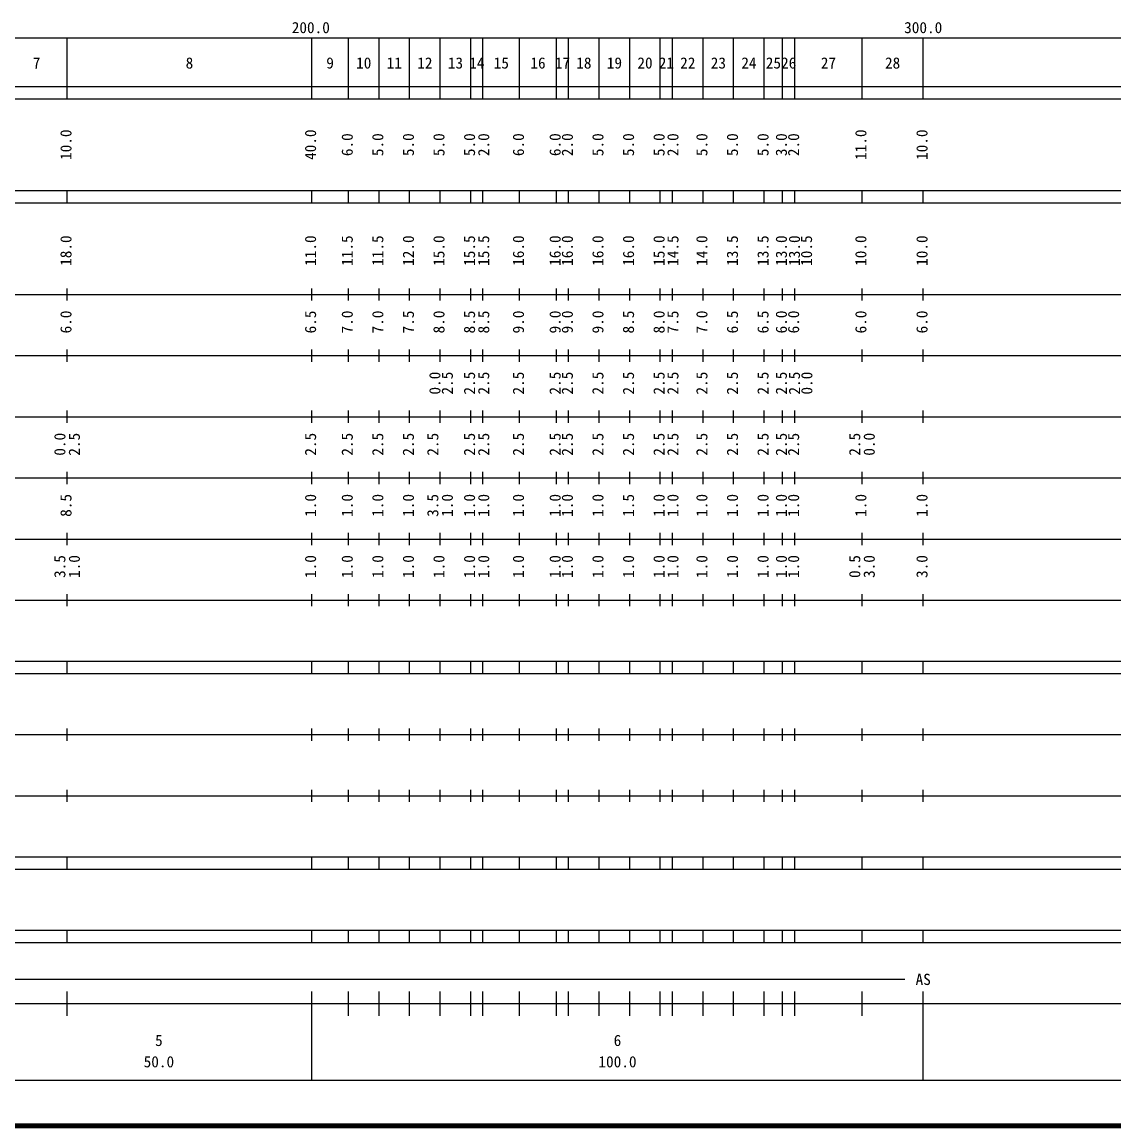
# Model space of a CAD drawing. Units: millimetres on the paper, enlarged 1000 times. Extents: x 40000 to 680000, y 20000 to 380000.
# Drawn here: x 220624 to 399190, y 20000 to 200558 of the extents above; entities that cross this region are included whole.
import ezdxf
from ezdxf.enums import TextEntityAlignment as Align

# ---------------------------------------------------------------- set-up
doc = ezdxf.new("R2010")
doc.units = ezdxf.units.MM
doc.header["$LTSCALE"] = 1000
doc.layers.add('M-TTL', color=2, linetype='Continuous', lineweight=140)
doc.layers.add('M-TTL-BAND', color=7, linetype='Continuous', lineweight=25)
doc.styles.add('ＭＳ ゴシック', font='')
doc.styles.get('ＭＳ ゴシック').set_extended_font_data('MS Gothic')

msp = doc.modelspace()

# ---------------------------------------------------------------- linework, layer by layer
at = {"layer": 'M-TTL'}
msp.add_line((40000, 20000), (680000, 20000), dxfattribs=at)
at = {"layer": 'M-TTL-BAND'}
for p, q in [((68000, 198000), (579000, 198000)), ((228000, 188000), (228000, 198000)), ((268000, 188000), (268000, 198000)), ((274000, 188000), (274000, 198000)), ((279000, 188000), (279000, 198000)), ((284000, 188000), (284000, 198000)), ((289000, 188000), (289000, 198000)), ((294000, 188000), (294000, 198000)), ((296000, 188000), (296000, 198000)), ((302000, 188000), (302000, 198000)), ((308000, 188000), (308000, 198000)), ((310000, 188000), (310000, 198000)), ((315000, 188000), (315000, 198000)), ((320000, 188000), (320000, 198000)), ((325000, 188000), (325000, 198000)), ((327000, 188000), (327000, 198000)), ((332000, 188000), (332000, 198000)), ((337000, 188000), (337000, 198000)), ((342000, 188000), (342000, 198000)), ((345000, 188000), (345000, 198000)), ((347000, 188000), (347000, 198000)), ((358000, 188000), (358000, 198000)), ((368000, 188000), (368000, 198000)), ((40000, 190000), (579000, 190000)), ((40000, 188000), (579000, 188000)), ((40000, 173000), (579000, 173000)), ((228000, 171000), (228000, 173000)), ((268000, 171000), (268000, 173000)), ((274000, 171000), (274000, 173000)), ((279000, 171000), (279000, 173000)), ((284000, 171000), (284000, 173000)), ((289000, 171000), (289000, 173000)), ((294000, 171000), (294000, 173000)), ((296000, 171000), (296000, 173000)), ((302000, 171000), (302000, 173000)), ((308000, 171000), (308000, 173000)), ((310000, 171000), (310000, 173000)), ((315000, 171000), (315000, 173000)), ((320000, 171000), (320000, 173000)), ((325000, 171000), (325000, 173000)), ((327000, 171000), (327000, 173000)), ((332000, 171000), (332000, 173000)), ((337000, 171000), (337000, 173000)), ((342000, 171000), (342000, 173000)), ((345000, 171000), (345000, 173000)), ((347000, 171000), (347000, 173000)), ((358000, 171000), (358000, 173000)), ((368000, 171000), (368000, 173000)), ((40000, 171000), (579000, 171000)), ((40000, 156000), (579000, 156000)), ((228000, 155000), (228000, 157000)), ((268000, 155000), (268000, 157000)), ((274000, 155000), (274000, 157000)), ((279000, 155000), (279000, 157000)), ((284000, 155000), (284000, 157000)), ((289000, 155000), (289000, 157000)), ((294000, 155000), (294000, 157000)), ((296000, 155000), (296000, 157000)), ((302000, 155000), (302000, 157000)), ((308000, 155000), (308000, 157000)), ((310000, 155000), (310000, 157000)), ((315000, 155000), (315000, 157000)), ((320000, 155000), (320000, 157000)), ((325000, 155000), (325000, 157000)), ((327000, 155000), (327000, 157000)), ((332000, 155000), (332000, 157000)), ((337000, 155000), (337000, 157000)), ((342000, 155000), (342000, 157000)), ((345000, 155000), (345000, 157000)), ((347000, 155000), (347000, 157000)), ((358000, 155000), (358000, 157000)), ((368000, 155000), (368000, 157000)), ((228000, 145000), (228000, 147000)), ((268000, 145000), (268000, 147000)), ((274000, 145000), (274000, 147000)), ((279000, 145000), (279000, 147000)), ((284000, 145000), (284000, 147000)), ((289000, 145000), (289000, 147000)), ((294000, 145000), (294000, 147000)), ((296000, 145000), (296000, 147000)), ((302000, 145000), (302000, 147000)), ((308000, 145000), (308000, 147000)), ((310000, 145000), (310000, 147000)), ((315000, 145000), (315000, 147000)), ((320000, 145000), (320000, 147000)), ((325000, 145000), (325000, 147000)), ((327000, 145000), (327000, 147000)), ((332000, 145000), (332000, 147000)), ((337000, 145000), (337000, 147000)), ((342000, 145000), (342000, 147000)), ((345000, 145000), (345000, 147000)), ((347000, 145000), (347000, 147000)), ((358000, 145000), (358000, 147000)), ((368000, 145000), (368000, 147000)), ((46000, 146000), (579000, 146000)), ((52000, 136000), (579000, 136000)), ((228000, 135000), (228000, 137000)), ((268000, 135000), (268000, 137000)), ((274000, 135000), (274000, 137000)), ((279000, 135000), (279000, 137000)), ((284000, 135000), (284000, 137000)), ((289000, 135000), (289000, 137000)), ((294000, 135000), (294000, 137000)), ((296000, 135000), (296000, 137000)), ((302000, 135000), (302000, 137000)), ((308000, 135000), (308000, 137000)), ((310000, 135000), (310000, 137000)), ((315000, 135000), (315000, 137000)), ((320000, 135000), (320000, 137000)), ((325000, 135000), (325000, 137000)), ((327000, 135000), (327000, 137000)), ((332000, 135000), (332000, 137000)), ((337000, 135000), (337000, 137000)), ((342000, 135000), (342000, 137000)), ((345000, 135000), (345000, 137000)), ((347000, 135000), (347000, 137000)), ((358000, 135000), (358000, 137000)), ((368000, 135000), (368000, 137000)), ((228000, 125000), (228000, 127000)), ((268000, 125000), (268000, 127000)), ((274000, 125000), (274000, 127000)), ((279000, 125000), (279000, 127000)), ((284000, 125000), (284000, 127000)), ((289000, 125000), (289000, 127000)), ((294000, 125000), (294000, 127000)), ((296000, 125000), (296000, 127000)), ((302000, 125000), (302000, 127000)), ((308000, 125000), (308000, 127000)), ((310000, 125000), (310000, 127000)), ((315000, 125000), (315000, 127000)), ((320000, 125000), (320000, 127000)), ((325000, 125000), (325000, 127000)), ((327000, 125000), (327000, 127000)), ((332000, 125000), (332000, 127000)), ((337000, 125000), (337000, 127000)), ((342000, 125000), (342000, 127000)), ((345000, 125000), (345000, 127000)), ((347000, 125000), (347000, 127000)), ((358000, 125000), (358000, 127000)), ((368000, 125000), (368000, 127000)), ((46000, 126000), (579000, 126000)), ((52000, 116000), (579000, 116000)), ((228000, 115000), (228000, 117000)), ((268000, 115000), (268000, 117000)), ((274000, 115000), (274000, 117000)), ((279000, 115000), (279000, 117000)), ((284000, 115000), (284000, 117000)), ((289000, 115000), (289000, 117000)), ((294000, 115000), (294000, 117000)), ((296000, 115000), (296000, 117000)), ((302000, 115000), (302000, 117000)), ((308000, 115000), (308000, 117000)), ((310000, 115000), (310000, 117000)), ((315000, 115000), (315000, 117000)), ((320000, 115000), (320000, 117000)), ((325000, 115000), (325000, 117000)), ((327000, 115000), (327000, 117000)), ((332000, 115000), (332000, 117000)), ((337000, 115000), (337000, 117000)), ((342000, 115000), (342000, 117000)), ((345000, 115000), (345000, 117000)), ((347000, 115000), (347000, 117000)), ((358000, 115000), (358000, 117000)), ((368000, 115000), (368000, 117000)), ((228000, 105000), (228000, 107000)), ((268000, 105000), (268000, 107000)), ((274000, 105000), (274000, 107000)), ((279000, 105000), (279000, 107000)), ((284000, 105000), (284000, 107000)), ((289000, 105000), (289000, 107000)), ((294000, 105000), (294000, 107000)), ((296000, 105000), (296000, 107000)), ((302000, 105000), (302000, 107000)), ((308000, 105000), (308000, 107000)), ((310000, 105000), (310000, 107000)), ((315000, 105000), (315000, 107000)), ((320000, 105000), (320000, 107000)), ((325000, 105000), (325000, 107000)), ((327000, 105000), (327000, 107000)), ((332000, 105000), (332000, 107000)), ((337000, 105000), (337000, 107000)), ((342000, 105000), (342000, 107000)), ((345000, 105000), (345000, 107000)), ((347000, 105000), (347000, 107000)), ((358000, 105000), (358000, 107000)), ((368000, 105000), (368000, 107000)), ((46000, 106000), (579000, 106000)), ((40000, 96000), (579000, 96000)), ((228000, 94000), (228000, 96000)), ((268000, 94000), (268000, 96000)), ((274000, 94000), (274000, 96000)), ((279000, 94000), (279000, 96000)), ((284000, 94000), (284000, 96000)), ((289000, 94000), (289000, 96000)), ((294000, 94000), (294000, 96000)), ((296000, 94000), (296000, 96000)), ((302000, 94000), (302000, 96000)), ((308000, 94000), (308000, 96000)), ((310000, 94000), (310000, 96000)), ((315000, 94000), (315000, 96000)), ((320000, 94000), (320000, 96000)), ((325000, 94000), (325000, 96000)), ((327000, 94000), (327000, 96000)), ((332000, 94000), (332000, 96000)), ((337000, 94000), (337000, 96000)), ((342000, 94000), (342000, 96000)), ((345000, 94000), (345000, 96000)), ((347000, 94000), (347000, 96000)), ((358000, 94000), (358000, 96000)), ((368000, 94000), (368000, 96000)), ((40000, 94000), (579000, 94000)), ((228000, 83000), (228000, 85000)), ((268000, 83000), (268000, 85000)), ((274000, 83000), (274000, 85000)), ((279000, 83000), (279000, 85000)), ((284000, 83000), (284000, 85000)), ((289000, 83000), (289000, 85000)), ((294000, 83000), (294000, 85000)), ((296000, 83000), (296000, 85000)), ((302000, 83000), (302000, 85000)), ((308000, 83000), (308000, 85000)), ((310000, 83000), (310000, 85000)), ((315000, 83000), (315000, 85000)), ((320000, 83000), (320000, 85000)), ((325000, 83000), (325000, 85000)), ((327000, 83000), (327000, 85000)), ((332000, 83000), (332000, 85000)), ((337000, 83000), (337000, 85000)), ((342000, 83000), (342000, 85000)), ((345000, 83000), (345000, 85000)), ((347000, 83000), (347000, 85000)), ((358000, 83000), (358000, 85000)), ((368000, 83000), (368000, 85000)), ((49000, 84000), (579000, 84000)), ((228000, 73000), (228000, 75000)), ((268000, 73000), (268000, 75000)), ((274000, 73000), (274000, 75000)), ((279000, 73000), (279000, 75000)), ((284000, 73000), (284000, 75000)), ((289000, 73000), (289000, 75000)), ((294000, 73000), (294000, 75000)), ((296000, 73000), (296000, 75000)), ((302000, 73000), (302000, 75000)), ((308000, 73000), (308000, 75000)), ((310000, 73000), (310000, 75000)), ((315000, 73000), (315000, 75000)), ((320000, 73000), (320000, 75000)), ((325000, 73000), (325000, 75000)), ((327000, 73000), (327000, 75000)), ((332000, 73000), (332000, 75000)), ((337000, 73000), (337000, 75000)), ((342000, 73000), (342000, 75000)), ((345000, 73000), (345000, 75000)), ((347000, 73000), (347000, 75000)), ((358000, 73000), (358000, 75000)), ((368000, 73000), (368000, 75000)), ((40000, 74000), (579000, 74000)), ((40000, 64000), (579000, 64000)), ((228000, 62000), (228000, 64000)), ((268000, 62000), (268000, 64000)), ((274000, 62000), (274000, 64000)), ((279000, 62000), (279000, 64000)), ((284000, 62000), (284000, 64000)), ((289000, 62000), (289000, 64000)), ((294000, 62000), (294000, 64000)), ((296000, 62000), (296000, 64000)), ((302000, 62000), (302000, 64000)), ((308000, 62000), (308000, 64000)), ((310000, 62000), (310000, 64000)), ((315000, 62000), (315000, 64000)), ((320000, 62000), (320000, 64000)), ((325000, 62000), (325000, 64000)), ((327000, 62000), (327000, 64000)), ((332000, 62000), (332000, 64000)), ((337000, 62000), (337000, 64000)), ((342000, 62000), (342000, 64000)), ((345000, 62000), (345000, 64000)), ((347000, 62000), (347000, 64000)), ((358000, 62000), (358000, 64000)), ((368000, 62000), (368000, 64000)), ((40000, 62000), (579000, 62000)), ((40000, 52000), (579000, 52000)), ((228000, 50000), (228000, 52000)), ((268000, 50000), (268000, 52000)), ((274000, 50000), (274000, 52000)), ((279000, 50000), (279000, 52000)), ((284000, 50000), (284000, 52000)), ((289000, 50000), (289000, 52000)), ((294000, 50000), (294000, 52000)), ((296000, 50000), (296000, 52000)), ((302000, 50000), (302000, 52000)), ((308000, 50000), (308000, 52000)), ((310000, 50000), (310000, 52000)), ((315000, 50000), (315000, 52000)), ((320000, 50000), (320000, 52000)), ((325000, 50000), (325000, 52000)), ((327000, 50000), (327000, 52000)), ((332000, 50000), (332000, 52000)), ((337000, 50000), (337000, 52000)), ((342000, 50000), (342000, 52000)), ((345000, 50000), (345000, 52000)), ((347000, 50000), (347000, 52000)), ((358000, 50000), (358000, 52000)), ((368000, 50000), (368000, 52000)), ((40000, 50000), (579000, 50000)), ((71000, 44000), (365000, 44000)), ((228000, 38000), (228000, 42000)), ((268000, 27500), (268000, 42000)), ((274000, 38000), (274000, 42000)), ((279000, 38000), (279000, 42000)), ((284000, 38000), (284000, 42000)), ((289000, 38000), (289000, 42000)), ((294000, 38000), (294000, 42000)), ((296000, 38000), (296000, 42000)), ((302000, 38000), (302000, 42000)), ((308000, 38000), (308000, 42000)), ((310000, 38000), (310000, 42000)), ((315000, 38000), (315000, 42000)), ((320000, 38000), (320000, 42000)), ((325000, 38000), (325000, 42000)), ((327000, 38000), (327000, 42000)), ((332000, 38000), (332000, 42000)), ((337000, 38000), (337000, 42000)), ((342000, 38000), (342000, 42000)), ((345000, 38000), (345000, 42000)), ((347000, 38000), (347000, 42000)), ((358000, 38000), (358000, 42000)), ((368000, 27500), (368000, 42000)), ((40000, 40000), (579000, 40000)), ((68000, 27500), (579000, 27500))]:
    msp.add_line(p, q, dxfattribs=at)

# ---------------------------------------------------------------- texts
at = {"layer": 'M-TTL-BAND', "style": 'ＭＳ ゴシック'}
for s, p in [('200.0', (267844, 198195)), ('300.0', (368000, 198195)), ('7', (223000, 192405)), ('8', (248000, 192405)), ('9', (271000, 192405)), ('10', (276500, 192405)), ('11', (281500, 192405)), ('12', (286500, 192405)), ('13', (291500, 192405)), ('14', (295000, 192405)), ('15', (299000, 192405)), ('16', (305000, 192405)), ('17', (309000, 192405)), ('18', (312500, 192405)), ('19', (317500, 192405)), ('20', (322500, 192405)), ('21', (326000, 192405)), ('22', (329500, 192405)), ('23', (334500, 192405)), ('24', (339500, 192405)), ('25', (343500, 192405)), ('26', (346000, 192405)), ('27', (352500, 192405)), ('28', (363000, 192405)), ('AS', (368000, 42500)), ('5', (243000, 32523)), ('6', (318000, 32523)), ('50.0', (243000, 29033)), ('100.0', (318000, 29033))]:
    msp.add_text(s, height=1833, dxfattribs=at).set_placement(p, align=Align.BOTTOM_CENTER)
for s, p in [('10.0', (229255, 180500)), ('40.0', (269255, 180500)), ('11.0', (359255, 180500)), ('10.0', (369255, 180500)), ('6.0', (275255, 180500)), ('5.0', (280255, 180500)), ('5.0', (285255, 180500)), ('5.0', (290255, 180500)), ('5.0', (295255, 180500)), ('2.0', (297574, 180500)), ('6.0', (303255, 180500)), ('6.0', (309255, 180500)), ('2.0', (311255, 180500)), ('5.0', (316255, 180500)), ('5.0', (321255, 180500)), ('5.0', (326255, 180500)), ('2.0', (328521, 180500)), ('5.0', (333255, 180500)), ('5.0', (338255, 180500)), ('5.0', (343255, 180500)), ('3.0', (346255, 180500)), ('2.0', (348255, 180500)), ('18.0', (229255, 163174)), ('11.0', (269255, 163174)), ('11.5', (275255, 163174)), ('11.5', (280255, 163174)), ('12.0', (285255, 163174)), ('15.0', (290255, 163174)), ('15.5', (295255, 163174)), ('15.5', (297574, 163174)), ('16.0', (303255, 163174)), ('16.0', (309255, 163174)), ('16.0', (311255, 163174)), ('16.0', (316255, 163174)), ('16.0', (321255, 163174)), ('15.0', (326255, 163174)), ('14.5', (328521, 163174)), ('14.0', (333255, 163174)), ('13.5', (338255, 163174)), ('13.5', (343255, 163174)), ('13.0', (346255, 163174)), ('13.0', (348395, 163174)), ('10.5', (350369, 163174)), ('10.0', (359255, 163174)), ('10.0', (369255, 163174)), ('6.0', (229255, 151500)), ('6.5', (269255, 151500)), ('7.0', (275255, 151500)), ('7.0', (280255, 151500)), ('7.5', (285255, 151500)), ('8.0', (290255, 151500)), ('8.5', (295255, 151500)), ('8.5', (297574, 151500)), ('9.0', (303255, 151500)), ('9.0', (309255, 151500)), ('9.0', (311255, 151500)), ('9.0', (316255, 151500)), ('8.5', (321255, 151500)), ('8.0', (326255, 151500)), ('7.5', (328521, 151500)), ('7.0', (333255, 151500)), ('6.5', (338255, 151500)), ('6.5', (343255, 151500)), ('6.0', (346255, 151500)), ('6.0', (348255, 151500)), ('6.0', (359255, 151500)), ('6.0', (369255, 151500)), ('0.0', (289590, 141500)), ('2.5', (291625, 141500)), ('2.5', (295255, 141500)), ('2.5', (297574, 141500)), ('2.5', (303255, 141500)), ('2.5', (309255, 141500)), ('2.5', (311255, 141500)), ('2.5', (316255, 141500)), ('2.5', (321255, 141500)), ('2.5', (326255, 141500)), ('2.5', (328521, 141500)), ('2.5', (333255, 141500)), ('2.5', (338255, 141500)), ('2.5', (343255, 141500)), ('2.5', (346255, 141500)), ('2.5', (348401, 141500)), ('0.0', (350417, 141500)), ('0.0', (228255, 131500)), ('2.5', (230625, 131500)), ('2.5', (269255, 131500)), ('2.5', (275255, 131500)), ('2.5', (280255, 131500)), ('2.5', (285255, 131500)), ('2.5', (289255, 131500)), ('2.5', (295255, 131500)), ('2.5', (297574, 131500)), ('2.5', (303255, 131500)), ('2.5', (309255, 131500)), ('2.5', (311255, 131500)), ('2.5', (316255, 131500)), ('2.5', (321255, 131500)), ('2.5', (326255, 131500)), ('2.5', (328521, 131500)), ('2.5', (333255, 131500)), ('2.5', (338255, 131500)), ('2.5', (343255, 131500)), ('2.5', (346255, 131500)), ('2.5', (348255, 131500)), ('2.5', (358255, 131500)), ('0.0', (360625, 131500)), ('8.5', (229255, 121500)), ('1.0', (269255, 121500)), ('1.0', (275255, 121500)), ('1.0', (280255, 121500)), ('1.0', (285255, 121500)), ('3.5', (289255, 121500)), ('1.0', (291625, 121500)), ('1.0', (295255, 121500)), ('1.0', (297574, 121500)), ('1.0', (303255, 121500)), ('1.0', (309255, 121500)), ('1.0', (311255, 121500)), ('1.0', (316255, 121500)), ('1.5', (321255, 121500)), ('1.0', (326255, 121500)), ('1.0', (328521, 121500)), ('1.0', (333255, 121500)), ('1.0', (338255, 121500)), ('1.0', (343255, 121500)), ('1.0', (346255, 121500)), ('1.0', (348255, 121500)), ('1.0', (359255, 121500)), ('1.0', (369255, 121500)), ('3.5', (228255, 111500)), ('1.0', (230625, 111500)), ('1.0', (269255, 111500)), ('1.0', (275255, 111500)), ('1.0', (280255, 111500)), ('1.0', (285255, 111500)), ('1.0', (290255, 111500)), ('1.0', (295255, 111500)), ('1.0', (297574, 111500)), ('1.0', (303255, 111500)), ('1.0', (309255, 111500)), ('1.0', (311255, 111500)), ('1.0', (316255, 111500)), ('1.0', (321255, 111500)), ('1.0', (326255, 111500)), ('1.0', (328521, 111500)), ('1.0', (333255, 111500)), ('1.0', (338255, 111500)), ('1.0', (343255, 111500)), ('1.0', (346255, 111500)), ('1.0', (348255, 111500)), ('0.5', (358255, 111500)), ('3.0', (360625, 111500)), ('3.0', (369255, 111500))]:
    msp.add_text(s, height=1833, rotation=90, dxfattribs=at).set_placement(p, align=Align.BOTTOM_CENTER)

doc.saveas('drawing.dxf')
